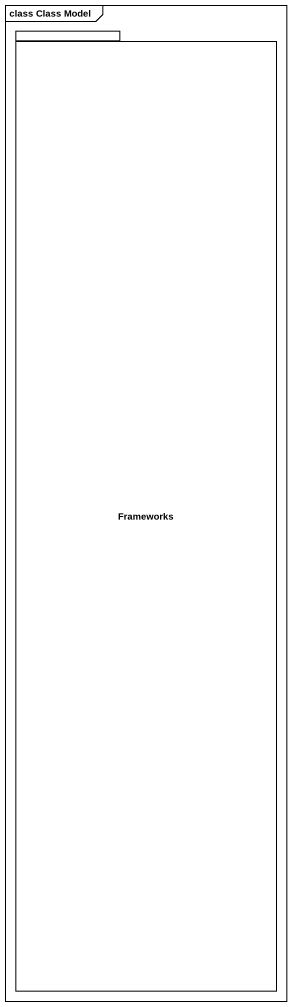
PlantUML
@startuml
mainframe class Class Model
package Frameworks {
}
@enduml
